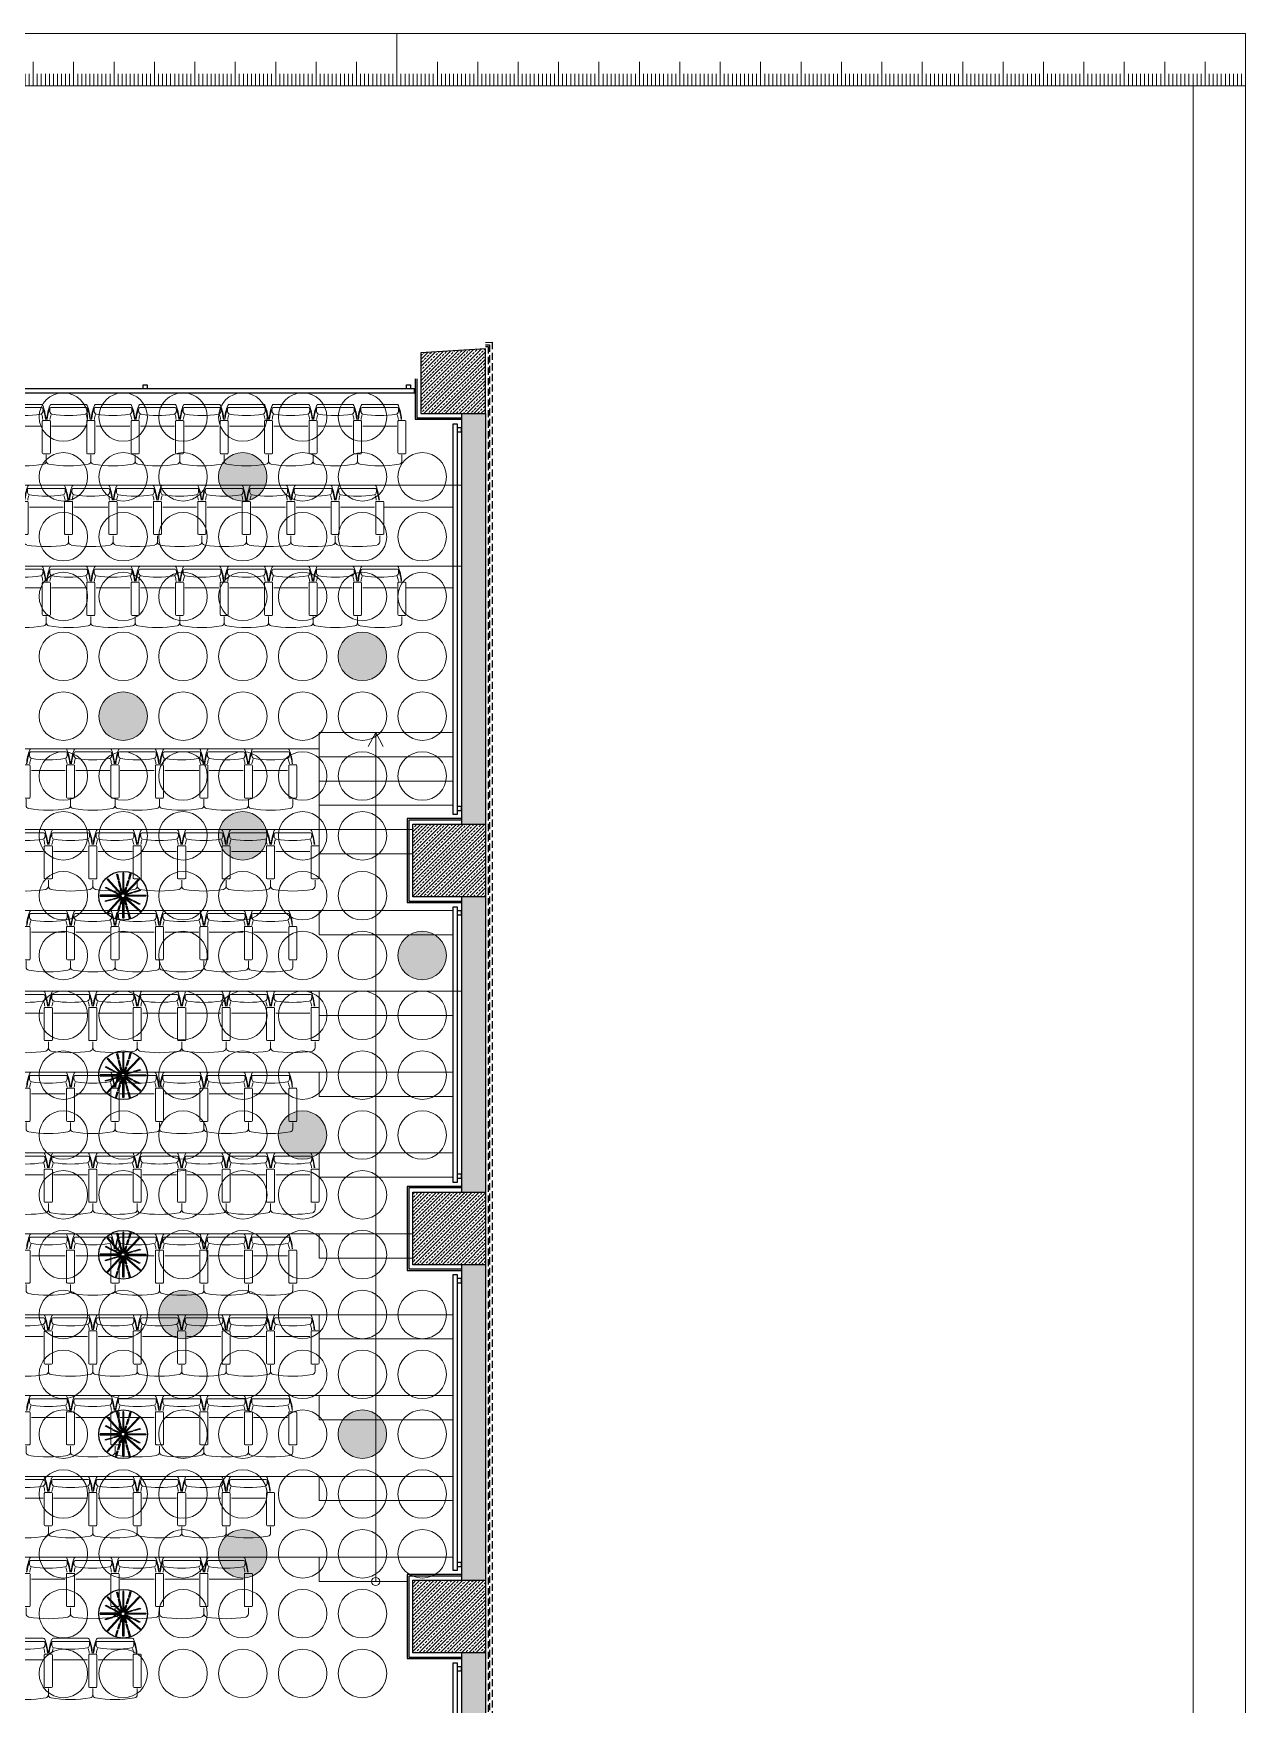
# Model space of a CAD drawing. Header units: millimetres. Extents: x 809 to 8159, y 33 to 4533.
# Drawn here: x 6659 to 8159, y 2466 to 4533 of the extents above; entities that cross this region are included whole.
import ezdxf

# ---------------------------------------------------------------- set-up
doc = ezdxf.new("R2010")
doc.units = ezdxf.units.MM
doc.linetypes.add('DASHED', pattern=[19.05, 12.7, -6.35])
doc.linetypes.add('HIDDEN', pattern=[0.375, 0.25, -0.125])
for name, color, linetype, lineweight in [('0-RefEdit0', 7, 'Continuous', 0), ('AHŞAP KONFERANS SALONU TAVAN', 6, 'Continuous', 0), ('AYDINLATMA', 61, 'Continuous', 0), ('B.A.TARAMA', 124, 'DASHED', 15), ('BETONARME', 3, 'Continuous', 25), ('DUVAR TARAMA', 9, 'Continuous', 9), ('MERDIVEN', 4, 'Continuous', 0), ('PAFTA', 3, 'Continuous', 0), ('pafta2cetvel', 1, 'Continuous', 0), ('TEFRİŞ', 130, 'Continuous', 0), ('TEZGAH', 7, 'Continuous', 0)]:
    doc.layers.add(name, color=color, linetype=linetype, lineweight=lineweight)
for name, color, linetype in [('03 MENFEZ', 3, 'Continuous'), ('AHŞAP DUVAR', 3, 'Continuous'), ('AHŞAP KUMAŞ SUNGER', 4, 'Continuous')]:
    doc.layers.add(name, color=color, linetype=linetype)
pattern_1 = [(45, (32415.317, -18322.9636), (-4.4194174, 4.4194174), []), (45, (32419.736, -18322.9636), (-4.4194174, 4.4194174), [3.125, -1.5625])]
pattern_2 = [(45, (32415.317, -23322.9636), (-4.4194174, 4.4194174), []), (45, (32419.736, -23322.9636), (-4.4194174, 4.4194174), [3.125, -1.5625])]

# ---------------------------------------------------------------- blocks, each defined once
blk = doc.blocks.new('rgerg')
at = {"layer": 'pafta2cetvel'}
for p, q in [((49679.3, 2572.6), (49679.3, 2507.6)), ((49684.3, 2572.6), (49684.3, 2557.6)), ((49689.3, 2572.6), (49689.3, 2557.6)), ((49694.3, 2572.6), (49694.3, 2557.6)), ((49699.3, 2572.6), (49699.3, 2557.6)), ((49704.3, 2572.6), (49704.3, 2557.6)), ((49709.3, 2572.6), (49709.3, 2557.6)), ((49714.3, 2572.6), (49714.3, 2557.6)), ((49719.3, 2572.6), (49719.3, 2557.6)), ((49724.3, 2572.6), (49724.3, 2557.6)), ((49729.3, 2572.6), (49729.3, 2542.6)), ((49734.3, 2572.6), (49734.3, 2557.6)), ((49739.3, 2572.6), (49739.3, 2557.6)), ((49744.3, 2572.6), (49744.3, 2557.6)), ((49749.3, 2572.6), (49749.3, 2557.6)), ((49754.3, 2572.6), (49754.3, 2557.6)), ((49759.3, 2572.6), (49759.3, 2557.6)), ((49764.3, 2572.6), (49764.3, 2557.6)), ((49769.3, 2572.6), (49769.3, 2557.6)), ((49774.3, 2572.6), (49774.3, 2557.6)), ((49779.3, 2572.6), (49779.3, 2542.6)), ((49784.3, 2572.6), (49784.3, 2557.6)), ((49789.3, 2572.6), (49789.3, 2557.6)), ((49794.3, 2572.6), (49794.3, 2557.6)), ((49799.3, 2572.6), (49799.3, 2557.6)), ((49804.3, 2572.6), (49804.3, 2557.6)), ((49809.3, 2572.6), (49809.3, 2557.6)), ((49814.3, 2572.6), (49814.3, 2557.6)), ((49819.3, 2572.6), (49819.3, 2557.6)), ((49824.3, 2572.6), (49824.3, 2557.6)), ((49829.3, 2572.6), (49829.3, 2542.6)), ((49834.3, 2572.6), (49834.3, 2557.6)), ((49839.3, 2572.6), (49839.3, 2557.6)), ((49844.3, 2572.6), (49844.3, 2557.6)), ((49849.3, 2572.6), (49849.3, 2557.6)), ((49854.3, 2572.6), (49854.3, 2557.6)), ((49859.3, 2572.6), (49859.3, 2557.6)), ((49864.3, 2572.6), (49864.3, 2557.6)), ((49869.3, 2572.6), (49869.3, 2557.6)), ((49874.3, 2572.6), (49874.3, 2557.6)), ((49879.3, 2572.6), (49879.3, 2542.6)), ((49884.3, 2572.6), (49884.3, 2557.6)), ((49889.3, 2572.6), (49889.3, 2557.6)), ((49894.3, 2572.6), (49894.3, 2557.6)), ((49899.3, 2572.6), (49899.3, 2557.6)), ((49904.3, 2572.6), (49904.3, 2557.6)), ((49909.3, 2572.6), (49909.3, 2557.6)), ((49914.3, 2572.6), (49914.3, 2557.6)), ((49919.3, 2572.6), (49919.3, 2557.6)), ((49924.3, 2572.6), (49924.3, 2557.6)), ((49929.3, 2572.6), (49929.3, 2542.6)), ((49934.3, 2572.6), (49934.3, 2557.6)), ((49939.3, 2572.6), (49939.3, 2557.6)), ((49944.3, 2572.6), (49944.3, 2557.6)), ((49949.3, 2572.6), (49949.3, 2557.6)), ((49954.3, 2572.6), (49954.3, 2557.6)), ((49959.3, 2572.6), (49959.3, 2557.6)), ((49964.3, 2572.6), (49964.3, 2557.6)), ((49969.3, 2572.6), (49969.3, 2557.6)), ((49974.3, 2572.6), (49974.3, 2557.6)), ((49979.3, 2572.6), (49979.3, 2542.6)), ((49984.3, 2572.6), (49984.3, 2557.6)), ((49989.3, 2572.6), (49989.3, 2557.6)), ((49994.3, 2572.6), (49994.3, 2557.6)), ((49999.3, 2572.6), (49999.3, 2557.6)), ((50004.3, 2572.6), (50004.3, 2557.6)), ((50009.3, 2572.6), (50009.3, 2557.6)), ((50014.3, 2572.6), (50014.3, 2557.6)), ((50019.3, 2572.6), (50019.3, 2557.6)), ((50024.3, 2572.6), (50024.3, 2557.6)), ((50029.3, 2572.6), (50029.3, 2542.6)), ((50034.3, 2572.6), (50034.3, 2557.6)), ((50039.3, 2572.6), (50039.3, 2557.6)), ((50044.3, 2572.6), (50044.3, 2557.6)), ((50049.3, 2572.6), (50049.3, 2557.6)), ((50054.3, 2572.6), (50054.3, 2557.6)), ((50059.3, 2572.6), (50059.3, 2557.6)), ((50064.3, 2572.6), (50064.3, 2557.6)), ((50069.3, 2572.6), (50069.3, 2557.6)), ((50074.3, 2572.6), (50074.3, 2557.6)), ((50079.3, 2572.6), (50079.3, 2542.6)), ((50084.3, 2572.6), (50084.3, 2557.6)), ((50089.3, 2572.6), (50089.3, 2557.6)), ((50094.3, 2572.6), (50094.3, 2557.6)), ((50099.3, 2572.6), (50099.3, 2557.6)), ((50104.3, 2572.6), (50104.3, 2557.6)), ((50109.3, 2572.6), (50109.3, 2557.6)), ((50114.3, 2572.6), (50114.3, 2557.6)), ((50119.3, 2572.6), (50119.3, 2557.6)), ((50124.3, 2572.6), (50124.3, 2557.6)), ((50129.3, 2572.6), (50129.3, 2542.6)), ((50134.3, 2572.6), (50134.3, 2557.6)), ((50139.3, 2572.6), (50139.3, 2557.6)), ((50144.3, 2572.6), (50144.3, 2557.6)), ((50149.3, 2572.6), (50149.3, 2557.6)), ((50154.3, 2572.6), (50154.3, 2557.6)), ((50159.3, 2572.6), (50159.3, 2557.6)), ((50164.3, 2572.6), (50164.3, 2557.6)), ((50169.3, 2572.6), (50169.3, 2557.6)), ((50174.3, 2572.6), (50174.3, 2557.6)), ((50179.3, 2572.6), (50179.3, 2542.6)), ((50184.3, 2572.6), (50184.3, 2557.6)), ((50189.3, 2572.6), (50189.3, 2557.6)), ((50194.3, 2572.6), (50194.3, 2557.6)), ((50199.3, 2572.6), (50199.3, 2557.6)), ((50204.3, 2572.6), (50204.3, 2557.6)), ((50209.3, 2572.6), (50209.3, 2557.6)), ((50214.3, 2572.6), (50214.3, 2557.6)), ((50219.3, 2572.6), (50219.3, 2557.6)), ((50224.3, 2572.6), (50224.3, 2557.6)), ((50229.3, 2572.6), (50229.3, 2542.6)), ((50234.3, 2572.6), (50234.3, 2557.6)), ((50239.3, 2572.6), (50239.3, 2557.6)), ((50244.3, 2572.6), (50244.3, 2557.6)), ((50249.3, 2572.6), (50249.3, 2557.6)), ((50254.3, 2572.6), (50254.3, 2557.6)), ((50259.3, 2572.6), (50259.3, 2557.6)), ((50264.3, 2572.6), (50264.3, 2557.6)), ((50269.3, 2572.6), (50269.3, 2557.6)), ((50274.3, 2572.6), (50274.3, 2557.6)), ((50279.3, 2572.6), (50279.3, 2542.6)), ((50284.3, 2572.6), (50284.3, 2557.6)), ((50289.3, 2572.6), (50289.3, 2557.6)), ((50294.3, 2572.6), (50294.3, 2557.6)), ((50299.3, 2572.6), (50299.3, 2557.6)), ((50304.3, 2572.6), (50304.3, 2557.6)), ((50309.3, 2572.6), (50309.3, 2557.6)), ((50314.3, 2572.6), (50314.3, 2557.6)), ((50319.3, 2572.6), (50319.3, 2557.6)), ((50324.3, 2572.6), (50324.3, 2557.6)), ((50329.3, 2572.6), (50329.3, 2542.6)), ((50334.3, 2572.6), (50334.3, 2557.6)), ((50339.3, 2572.6), (50339.3, 2557.6)), ((50344.3, 2572.6), (50344.3, 2557.6)), ((50349.3, 2572.6), (50349.3, 2557.6)), ((50354.3, 2572.6), (50354.3, 2557.6)), ((50359.3, 2572.6), (50359.3, 2557.6)), ((50364.3, 2572.6), (50364.3, 2557.6)), ((50369.3, 2572.6), (50369.3, 2557.6)), ((50374.3, 2572.6), (50374.3, 2557.6)), ((50379.3, 2572.6), (50379.3, 2542.6)), ((50384.3, 2572.6), (50384.3, 2557.6)), ((50389.3, 2572.6), (50389.3, 2557.6)), ((50394.3, 2572.6), (50394.3, 2557.6)), ((50399.3, 2572.6), (50399.3, 2557.6)), ((50404.3, 2572.6), (50404.3, 2557.6)), ((50409.3, 2572.6), (50409.3, 2557.6)), ((50414.3, 2572.6), (50414.3, 2557.6)), ((50419.3, 2572.6), (50419.3, 2557.6)), ((50424.3, 2572.6), (50424.3, 2557.6)), ((50429.3, 2572.6), (50429.3, 2542.6)), ((50434.3, 2572.6), (50434.3, 2557.6)), ((50439.3, 2572.6), (50439.3, 2557.6)), ((50444.3, 2572.6), (50444.3, 2557.6)), ((50449.3, 2572.6), (50449.3, 2557.6)), ((50454.3, 2572.6), (50454.3, 2557.6)), ((50459.3, 2572.6), (50459.3, 2557.6)), ((50464.3, 2572.6), (50464.3, 2557.6)), ((50469.3, 2572.6), (50469.3, 2557.6)), ((50474.3, 2572.6), (50474.3, 2557.6)), ((50479.3, 2572.6), (50479.3, 2542.6)), ((50484.3, 2572.6), (50484.3, 2557.6)), ((50489.3, 2572.6), (50489.3, 2557.6)), ((50494.3, 2572.6), (50494.3, 2557.6)), ((50499.3, 2572.6), (50499.3, 2557.6)), ((50504.3, 2572.6), (50504.3, 2557.6)), ((50509.3, 2572.6), (50509.3, 2557.6)), ((50514.3, 2572.6), (50514.3, 2557.6)), ((50519.3, 2572.6), (50519.3, 2557.6)), ((50524.3, 2572.6), (50524.3, 2557.6)), ((50529.3, 2572.6), (50529.3, 2542.6)), ((50534.3, 2572.6), (50534.3, 2557.6)), ((50539.3, 2572.6), (50539.3, 2557.6)), ((50544.3, 2572.6), (50544.3, 2557.6)), ((50549.3, 2572.6), (50549.3, 2557.6)), ((50554.3, 2572.6), (50554.3, 2557.6)), ((50559.3, 2572.6), (50559.3, 2557.6)), ((50564.3, 2572.6), (50564.3, 2557.6)), ((50569.3, 2572.6), (50569.3, 2557.6)), ((50574.3, 2572.6), (50574.3, 2557.6)), ((50579.3, 2572.6), (50579.3, 2542.6)), ((50584.3, 2572.6), (50584.3, 2557.6)), ((50589.3, 2572.6), (50589.3, 2557.6)), ((50594.3, 2572.6), (50594.3, 2557.6)), ((50599.3, 2572.6), (50599.3, 2557.6)), ((50604.3, 2572.6), (50604.3, 2557.6)), ((50609.3, 2572.6), (50609.3, 2557.6)), ((50614.3, 2572.6), (50614.3, 2557.6)), ((50619.3, 2572.6), (50619.3, 2557.6)), ((50624.3, 2572.6), (50624.3, 2557.6)), ((50629.3, 2572.6), (50629.3, 2542.6)), ((50634.3, 2572.6), (50634.3, 2557.6)), ((50639.3, 2572.6), (50639.3, 2557.6)), ((50644.3, 2572.6), (50644.3, 2557.6)), ((50649.3, 2572.6), (50649.3, 2557.6)), ((50654.3, 2572.6), (50654.3, 2557.6)), ((50659.3, 2572.6), (50659.3, 2557.6)), ((50664.3, 2572.6), (50664.3, 2557.6)), ((50669.3, 2572.6), (50669.3, 2557.6)), ((50674.3, 2572.6), (50674.3, 2557.6)), ((50679.3, 2572.6), (50679.3, 2542.6)), ((50679.3, 2572.6), (50729.3, 2572.6)), ((50679.3, 2572.6), (50679.3, 2557.6)), ((50684.3, 2572.6), (50684.3, 2557.6)), ((50689.3, 2572.6), (50689.3, 2557.6)), ((50694.3, 2572.6), (50694.3, 2557.6)), ((50699.3, 2572.6), (50699.3, 2557.6)), ((50704.3, 2572.6), (50704.3, 2557.6)), ((50709.3, 2572.6), (50709.3, 2557.6)), ((50714.3, 2572.6), (50714.3, 2557.6)), ((50719.3, 2572.6), (50719.3, 2557.6)), ((50724.3, 2572.6), (50724.3, 2557.6)), ((50729.3, 2572.6), (50729.3, 2507.6)), ((50729.3, 2572.6), (50729.3, 2557.6))]:
    blk.add_line(p, q, dxfattribs=at)
blk.add_lwpolyline([(49679.3, 2572.6), (50729.3, 2572.6)], dxfattribs=at)
blk = doc.blocks.new('koltuk')
at = {"layer": 'TEFRİŞ'}
for p, q in [((36201.163, -102073.682), (36201.163, -102073.762)), ((36201.173, -102073.672), (36201.563, -102073.672)), ((36201.573, -102073.682), (36201.573, -102073.762)), ((36201.588, -102073.722), (36201.663, -102073.722)), ((36200.963, -102074.208), (36200.963, -102073.785)), ((36201.003, -102074.216), (36201.003, -102073.777)), ((36201.173, -102073.772), (36201.563, -102073.772)), ((36201.233, -102074.207), (36201.233, -102073.787)), ((36201.163, -102074.312), (36201.163, -102074.232)), ((36201.173, -102074.222), (36201.563, -102074.222)), ((36201.173, -102074.322), (36201.563, -102074.322)), ((36201.573, -102074.312), (36201.573, -102074.232)), ((36201.588, -102074.272), (36201.663, -102074.272))]:
    blk.add_line(p, q, dxfattribs=at)
for centre, radius, start, end in [((36201.173, -102073.682), 0.01, 90, 180), ((36201.563, -102073.682), 0.01, 0, 90), ((36201.663, -102073.762), 0.04, 10.3932, 90), ((36200.983, -102073.785), 0.02, 111.5268, 180), ((36201.194, -102074.319), 0.594, 94.3989, 111.5268), ((36201.017, -102073.777), 0.014, 110.3402, 180), ((36201.211, -102074.299), 0.571, 96.304, 110.3402), ((36201.033, -102073.879), 0.116, 75.095, 97.2992), ((36201.058, -102073.792), 0.025, 0, 78.8074), ((36199.833, -102073.997), 1.267, 350.6992, 9.3008), ((36201.194, -102074.082), 0.32, 98.2094, 109.0644), ((36201.173, -102073.762), 0.01, 180, 270), ((36201.563, -102073.762), 0.01, 270, 0), ((36200.277, -102073.997), 1.446, 350.3541, 9.6459), ((36200.983, -102074.208), 0.02, 180, 248.4732), ((36201.194, -102073.675), 0.594, 248.4732, 265.6011), ((36201.017, -102074.216), 0.014, 180, 249.6598), ((36201.211, -102073.694), 0.571, 249.6598, 263.696), ((36201.033, -102074.114), 0.116, 262.7008, 284.905), ((36201.058, -102074.201), 0.025, 281.1926, 0), ((36201.194, -102073.911), 0.32, 250.9356, 261.7906), ((36201.173, -102074.232), 0.01, 90, 180), ((36201.173, -102074.312), 0.01, 180, 270), ((36201.563, -102074.232), 0.01, 0, 90), ((36201.563, -102074.312), 0.01, 270, 0), ((36201.663, -102074.232), 0.04, 270, 349.6068)]:
    blk.add_arc(centre, radius, start, end, dxfattribs=at)
blk = doc.blocks.new('rthrhrtrtrhrh')
at = {"layer": 'TEFRİŞ'}
for p in [(-18, 9.516), (-16, 9.516), (-17, 9.241), (-18, 8.966), (-16, 8.966), (-17, 8.691), (-12.741, 8.441), (-10.741, 8.441), (-8.741, 8.441), (-6.741, 8.441), (-18, 8.416), (-16, 8.416), (-17, 8.141), (-13.741, 8.166), (-11.741, 8.166), (-9.741, 8.166), (-7.741, 8.166), (-5.741, 8.166), (-18, 7.866), (-16, 7.866), (-12.741, 7.891), (-10.741, 7.891), (-8.741, 7.891), (-6.741, 7.891), (-4.741, 7.891), (-13.741, 7.616), (-11.741, 7.616), (-9.741, 7.616), (-7.741, 7.616), (-5.741, 7.616), (-3.741, 7.616), (-17, 7.591), (-18, 7.316), (-16, 7.316), (-12.741, 7.341), (-10.741, 7.341), (-8.741, 7.341), (-6.741, 7.341), (-4.741, 7.341), (-17, 7.041), (-13.741, 7.066), (-11.741, 7.066), (-9.741, 7.066), (-7.741, 7.066), (-5.741, 7.066), (-3.741, 7.066), (-12.741, 6.791), (-10.741, 6.791), (-8.741, 6.791), (-6.741, 6.791), (-4.741, 6.791), (-18, 6.766), (-16, 6.766), (-17, 6.491), (-13.741, 6.516), (-11.741, 6.516), (-9.741, 6.516), (-7.741, 6.516), (-5.741, 6.516), (-3.741, 6.516), (-18, 6.216), (-16, 6.216), (-12.741, 6.241), (-10.741, 6.241), (-8.741, 6.241), (-6.741, 6.241), (-4.741, 6.241), (-2.741, 6.241), (-13.741, 5.966), (-11.741, 5.966), (-9.741, 5.966), (-7.741, 5.966), (-5.741, 5.966), (-3.741, 5.966), (-17, 5.941), (-18, 5.666), (-16, 5.666), (-12.741, 5.691), (-10.741, 5.691), (-8.741, 5.691), (-6.741, 5.691), (-4.741, 5.691), (-2.741, 5.691), (-17, 5.391), (-13.741, 5.416), (-11.741, 5.416), (-9.741, 5.416), (-7.741, 5.416), (-5.741, 5.416), (-3.741, 5.416), (-12.741, 5.141), (-10.741, 5.141), (-8.741, 5.141), (-6.741, 5.141), (-4.741, 5.141), (-2.741, 5.141), (-18, 5.116), (-16, 5.116)]:
    blk.add_blockref('koltuk', p, dxfattribs=at)
blk = doc.blocks.new('rhtrtrthrthrth')
at = {"layer": 'B.A.TARAMA'}
h = blk.add_hatch(dxfattribs=at)
h.set_pattern_fill('ANSI33', color=256, scale=25, style=0, pattern_type=0)
h.set_pattern_definition(pattern_2)
h.paths.add_polyline_path([(39084.5, -20490.9), (39174.5, -20490.9), (39174.5, -20580.9), (39084.5, -20580.9)], flags=0)
h = blk.add_hatch(dxfattribs=at)
h.set_pattern_fill('ANSI33', color=256, scale=25, style=0, pattern_type=0)
h.set_pattern_definition(pattern_2)
h.paths.add_polyline_path([(39084.5, -20970.9), (39174.5, -20970.9), (39174.5, -21060.9), (39084.5, -21060.9)], flags=0)
at = {"layer": 'BETONARME', "elevation": 0}
for points in [[(39084.5, -20490.9), (39174.5, -20490.9), (39174.5, -20580.9), (39084.5, -20580.9)], [(39084.5, -20970.9), (39174.5, -20970.9), (39174.5, -21060.9), (39084.5, -21060.9)]]:
    blk.add_lwpolyline(points, close=True, dxfattribs=at)
blk = doc.blocks.new('trthrttrtrthrth')
at = {"layer": 'B.A.TARAMA'}
h = blk.add_hatch(dxfattribs=at)
h.set_pattern_fill('ANSI33', color=256, scale=25, style=0, pattern_type=0)
h.set_pattern_definition(pattern_1)
h.paths.add_polyline_path([(39094.5, -14452.8), (39094.5, -14528.2), (39174.5, -14528.2), (39174.5, -14448.2)], flags=0)
h = blk.add_hatch(dxfattribs=at)
h.set_pattern_fill('ANSI33', color=256, style=0)
h.set_pattern_definition([(45, (0, -5000), (-4.4901281, 4.4901281), []), (45, (4.49, -5000), (-4.4901281, 4.4901281), [3.175, -1.5875])])
h.paths.add_polyline_path([(39174.5, -16795.8), (39144.5, -16795.8), (39144.5, -17230.9), (39170.4, -17226.5), (39174.5, -17251.2)])
h.paths.add_polyline_path([(39115.3, -17261.1), (39111.2, -17236.4), (38910.5, -17269.9), (38914.6, -17294.5)])
h.paths.add_polyline_path([(38831.6, -17283), (38709.9, -17303.3), (38714, -17328), (38835.7, -17307.7)])
h.paths.add_polyline_path([(38630.9, -17316.5), (38313.5, -17369.4), (38317.6, -17394), (38635.1, -17341.1)])
h.paths.add_polyline_path([(38238.7, -17407.2), (38234.6, -17382.5), (37983.5, -17424.4), (37987.6, -17449)])
h.paths.add_polyline_path([(37578.2, -17517.3), (37574.1, -17492.6), (37223, -17551.1), (37227.1, -17575.8)])
h.paths.add_polyline_path([(37148.2, -17588.9), (37144.1, -17564.3), (37043.2, -17581.1), (37047.2, -17605.8)])
h.paths.add_polyline_path([(36964.3, -17594.2), (36743.1, -17631.1), (36747.2, -17655.8), (36968.3, -17618.9)])
h.paths.add_polyline_path([(35928.9, -17766.8), (35549.2, -17830.1), (35553.3, -17854.7), (35933, -17791.5)])
h.paths.add_polyline_path([(35474.4, -17867.9), (35470.3, -17843.2), (34892, -17939.6), (34896.1, -17964.3)])
h.paths.add_polyline_path([(34614.4, -17555.8), (34584.8, -17560.8), (34645.5, -17924.9), (34675.1, -17920)])
h.paths.add_polyline_path([(33725.2, -15836.3), (33700.5, -15840.4), (33724.1, -15982), (33748.8, -15977.9)])
h.paths.add_polyline_path([(33621.3, -15213.2), (33596.7, -15217.3), (33639.8, -15476.1), (33664.5, -15472)])
h.paths.add_polyline_path([(34607.6, -15003), (34607.6, -14977.7), (33608.2, -15134.5), (33612.3, -15159.2)])
h.paths.add_polyline_path([(35882.6, -14802.9), (35882.6, -14777.6), (34667.6, -14968.3), (34667.6, -14993.6)])
h.paths.add_polyline_path([(39174.5, -16060.9), (39144.5, -16060.9), (39144.5, -16285.8), (39174.5, -16285.8)])
h.paths.add_polyline_path([(39174.5, -15580.9), (39144.5, -15580.9), (39144.5, -15970.9), (39174.5, -15970.9)])
h.paths.add_polyline_path([(39174.5, -15125.9), (39144.5, -15125.9), (39144.5, -15490.9), (39174.5, -15490.9)])
h.paths.add_polyline_path([(39174.5, -14528.2), (39144.5, -14528.2), (39144.5, -15035.9), (39174.5, -15035.9)])
h.paths.add_polyline_path([(34313.6, -16030.9), (34313.6, -16060.9), (34276.6, -16060.9), (34276.6, -16060.9), (34380.2, -16061), (34542.7, -17036), (34567.3, -17031.9), (34405.5, -16061), (34427.6, -16060.9), (34427.6, -16030.9)])
h.paths.add_polyline_path([(34137.6, -16060.9), (34137.6, -16030.9), (33757.6, -16030.9), (33748.8, -15977.9), (33724.1, -15982), (33737.3, -16060.9)])
h = blk.add_hatch(dxfattribs=at)
h.set_pattern_fill('ANSI33', color=256, scale=25, style=0, pattern_type=0)
h.set_pattern_definition(pattern_1)
h.paths.add_polyline_path([(39084.5, -15035.9), (39174.5, -15035.9), (39174.5, -15125.9), (39084.5, -15125.9)], flags=0)
at = {"layer": 'BETONARME'}
for p, q in [((39144.5, -14528.2), (39144.5, -15035.8)), ((39174.5, -14528.2), (39174.5, -15035.8)), ((39144.5, -15125.8), (39144.5, -15490.8)), ((39174.5, -15125.8), (39174.5, -15490.8)), ((39144.5, -15580.8), (39144.5, -15971)), ((39174.5, -15580.8), (39174.5, -15971)), ((39144.5, -16061), (39144.5, -16285.9)), ((39174.5, -16061), (39174.5, -16285.9))]:
    blk.add_line(p, q, dxfattribs=at)
at = {"layer": 'BETONARME', "elevation": 0}
for points in [[(39094.5, -14452.8), (39094.5, -14528.2), (39174.5, -14528.2), (39174.5, -14448.2)], [(39084.5, -15035.9), (39174.5, -15035.9), (39174.5, -15125.9), (39084.5, -15125.9)]]:
    blk.add_lwpolyline(points, close=True, dxfattribs=at)
at = {"layer": 'B.A.TARAMA'}
blk.add_blockref('rhtrtrthrthrth', (0, 5000), dxfattribs=at)
blk = doc.blocks.new('RTHRTHRTRTHRHRTH')
at = {"layer": 'AHŞAP KONFERANS SALONU TAVAN'}
for centre in [(41103.3, -4548.7), (41177.3, -4548.7), (41251.3, -4548.7), (41325.3, -4548.7), (41399.3, -4548.7), (41473.3, -4548.7), (41103.3, -4622.7), (41177.3, -4622.7), (41251.3, -4622.7), (41399.3, -4622.7), (41473.3, -4622.7), (41547.3, -4622.7), (41103.3, -4696.7), (41177.3, -4696.7), (41251.3, -4696.7), (41325.3, -4696.7), (41399.3, -4696.7), (41473.3, -4696.7), (41547.3, -4696.7), (41103.3, -4770.7), (41177.3, -4770.7), (41251.3, -4770.7), (41325.3, -4770.7), (41399.3, -4770.7), (41473.3, -4770.7), (41547.3, -4770.7), (41103.3, -4844.7), (41177.3, -4844.7), (41251.3, -4844.7), (41325.3, -4844.7), (41399.3, -4844.7), (41547.3, -4844.7), (41103.3, -4918.7), (41251.3, -4918.7), (41325.3, -4918.7), (41399.3, -4918.7), (41473.3, -4918.7), (41547.3, -4918.7), (41103.3, -4992.7), (41177.3, -4992.7), (41251.3, -4992.7), (41325.3, -4992.7), (41399.3, -4992.7), (41473.3, -4992.7), (41547.3, -4992.7), (41103.3, -5066.7), (41177.3, -5066.7), (41251.3, -5066.7), (41399.3, -5066.7), (41473.3, -5066.7), (41103.3, -5140.7), (41251.3, -5140.7), (41325.3, -5140.7), (41399.3, -5140.7), (41473.3, -5140.7), (41103.3, -5214.7), (41177.3, -5214.7), (41251.3, -5214.7), (41325.3, -5214.7), (41399.3, -5214.7), (41473.3, -5214.7), (41103.3, -5288.7), (41177.3, -5288.7), (41251.3, -5288.7), (41325.3, -5288.7), (41399.3, -5288.7), (41473.3, -5288.7), (41547.3, -5288.7), (41103.3, -5362.7), (41251.3, -5362.7), (41325.3, -5362.7), (41399.3, -5362.7), (41473.3, -5362.7), (41547.3, -5362.7), (41103.3, -5436.7), (41177.3, -5436.7), (41251.3, -5436.7), (41325.3, -5436.7), (41473.3, -5436.7), (41547.3, -5436.7), (41103.3, -5510.7), (41177.3, -5510.7), (41251.3, -5510.7), (41325.3, -5510.7), (41399.3, -5510.7), (41473.3, -5510.7), (41103.3, -5584.7), (41251.3, -5584.7), (41325.3, -5584.7), (41399.3, -5584.7), (41473.3, -5584.7), (41103.3, -5658.7), (41177.3, -5658.7), (41251.3, -5658.7), (41325.3, -5658.7), (41399.3, -5658.7), (41473.3, -5658.7), (41547.3, -5658.7), (41103.3, -5732.7), (41177.3, -5732.7), (41251.3, -5732.7), (41325.3, -5732.7), (41399.3, -5732.7), (41473.3, -5732.7), (41547.3, -5732.7), (41103.3, -5806.7), (41251.3, -5806.7), (41325.3, -5806.7), (41399.3, -5806.7), (41547.3, -5806.7), (41103.3, -5880.7), (41177.3, -5880.7), (41251.3, -5880.7), (41325.3, -5880.7), (41399.3, -5880.7), (41473.3, -5880.7), (41547.3, -5880.7), (41103.3, -5954.7), (41177.3, -5954.7), (41251.3, -5954.7), (41399.3, -5954.7), (41473.3, -5954.7), (41547.3, -5954.7), (41103.3, -6028.7), (41251.3, -6028.7), (41325.3, -6028.7), (41399.3, -6028.7), (41473.3, -6028.7), (41103.3, -6102.7), (41177.3, -6102.7), (41251.3, -6102.7), (41325.3, -6102.7), (41399.3, -6102.7), (41473.3, -6102.7)]:
    blk.add_circle(centre, 30, dxfattribs=at)
blk = doc.blocks.new('errrgregyttyjtj')
at = {"layer": '03 MENFEZ', "elevation": 0}
for points in [[(39883.3, -1596.3), (39875.5, -1592.3), (39875.9, -1591.5), (39883.7, -1595.5)], [(39895.7, -1600.1), (39878.3, -1581.1), (39877.4, -1581.9), (39894.8, -1600.9)], [(39889.4, -1575.5), (39890.2, -1575.3), (39891.9, -1582.4), (39891.2, -1582.6)], [(39891.6, -1583.9), (39892.3, -1583.8), (39894.1, -1590.8), (39893.3, -1591)], [(39896.9, -1599.6), (39898.3, -1599.6), (39898.3, -1574.4), (39896.9, -1574.4)], [(39898.9, -1599.7), (39916.8, -1581.2), (39917.6, -1582), (39899.7, -1600.6)], [(39903.5, -1583.1), (39904.2, -1583.3), (39902.2, -1590.3), (39901.5, -1590.1)], [(39906.2, -1574.8), (39906.9, -1575), (39905, -1582), (39904.2, -1581.8)], [(39894.9, -1601.5), (39869.1, -1601.5), (39869.1, -1602.7), (39894.9, -1602.7)], [(39875.5, -1608.6), (39883.4, -1606.5), (39883.6, -1607.3), (39875.7, -1609.4)], [(39895, -1603.8), (39877.7, -1622.9), (39878.6, -1623.7), (39895.9, -1604.6)], [(39892.5, -1601), (39884.7, -1596.9), (39885.1, -1596.1), (39892.9, -1600.2)], [(39885.1, -1605.8), (39893, -1603.6), (39893.3, -1604.4), (39885.4, -1606.6)], [(39895.6, -1605.8), (39896.4, -1606.1), (39894.4, -1613.1), (39893.7, -1612.9)], [(39893.8, -1592.1), (39894.6, -1591.9), (39896.3, -1598.9), (39895.6, -1599.1)], [(39896.9, -1604.6), (39898.3, -1604.6), (39898.3, -1629.8), (39896.9, -1629.8)], [(39899.4, -1603.7), (39918.7, -1620.8), (39917.9, -1621.7), (39898.6, -1604.6)], [(39900.6, -1591.6), (39901.4, -1591.8), (39899.4, -1598.8), (39898.7, -1598.6)], [(39899.1, -1606.6), (39899.8, -1606.4), (39901.6, -1613.4), (39900.8, -1613.6)], [(39899.7, -1601.5), (39925.5, -1601.5), (39925.5, -1602.7), (39899.7, -1602.7)], [(39908.5, -1608.3), (39900.6, -1604.2), (39901, -1603.4), (39908.9, -1607.5)], [(39900.9, -1600.1), (39908.8, -1597.9), (39909, -1598.7), (39901.2, -1600.9)], [(39917.7, -1612.9), (39909.8, -1608.9), (39910.2, -1608.1), (39918.1, -1612.1)], [(39910.5, -1597.2), (39918.4, -1595), (39918.7, -1595.8), (39910.8, -1598)], [(39890, -1622.7), (39890.8, -1622.9), (39888.8, -1629.9), (39888.1, -1629.7)], [(39892.9, -1614.2), (39893.6, -1614.4), (39891.7, -1621.4), (39890.9, -1621.2)], [(39901.2, -1615), (39901.9, -1614.8), (39903.7, -1621.9), (39903, -1622.1)], [(39903.5, -1623.1), (39904.2, -1622.9), (39906, -1630), (39905.2, -1630.2)], [(39889.4, -1797.5), (39890.2, -1797.3), (39891.9, -1804.4), (39891.2, -1804.6)], [(39896.9, -1821.6), (39898.3, -1821.6), (39898.3, -1796.4), (39896.9, -1796.4)], [(39906.2, -1796.8), (39906.9, -1797), (39905, -1804), (39904.2, -1803.8)], [(39883.3, -1818.3), (39875.5, -1814.3), (39875.9, -1813.5), (39883.7, -1817.5)], [(39895.7, -1822.1), (39878.3, -1803.1), (39877.4, -1803.9), (39894.8, -1822.9)], [(39892.5, -1823), (39884.7, -1818.9), (39885.1, -1818.1), (39892.9, -1822.2)], [(39891.6, -1805.9), (39892.3, -1805.8), (39894.1, -1812.8), (39893.3, -1813)], [(39893.8, -1814.1), (39894.6, -1813.9), (39896.3, -1820.9), (39895.6, -1821.1)], [(39900.6, -1813.6), (39901.4, -1813.8), (39899.4, -1820.8), (39898.7, -1820.6)], [(39898.9, -1821.7), (39916.8, -1803.2), (39917.6, -1804), (39899.7, -1822.6)], [(39903.5, -1805.1), (39904.2, -1805.3), (39902.2, -1812.3), (39901.5, -1812.1)], [(39910.5, -1819.2), (39918.4, -1817), (39918.7, -1817.8), (39910.8, -1820)], [(39894.9, -1823.5), (39869.1, -1823.5), (39869.1, -1824.7), (39894.9, -1824.7)], [(39875.5, -1830.6), (39883.4, -1828.5), (39883.6, -1829.3), (39875.7, -1831.4)], [(39895, -1825.8), (39877.7, -1844.9), (39878.6, -1845.7), (39895.9, -1826.6)], [(39885.1, -1827.8), (39893, -1825.6), (39893.3, -1826.4), (39885.4, -1828.6)], [(39892.9, -1836.2), (39893.6, -1836.4), (39891.7, -1843.4), (39890.9, -1843.2)], [(39895.6, -1827.8), (39896.4, -1828.1), (39894.4, -1835.1), (39893.7, -1834.9)], [(39896.9, -1826.6), (39898.3, -1826.6), (39898.3, -1851.8), (39896.9, -1851.8)], [(39899.4, -1825.7), (39918.7, -1842.8), (39917.9, -1843.7), (39898.6, -1826.6)], [(39899.1, -1828.6), (39899.8, -1828.4), (39901.6, -1835.4), (39900.8, -1835.6)], [(39899.7, -1823.5), (39925.5, -1823.5), (39925.5, -1824.7), (39899.7, -1824.7)], [(39908.5, -1830.3), (39900.6, -1826.2), (39901, -1825.4), (39908.9, -1829.5)], [(39900.9, -1822.1), (39908.8, -1819.9), (39909, -1820.7), (39901.2, -1822.9)], [(39901.2, -1837), (39901.9, -1836.8), (39903.7, -1843.9), (39903, -1844.1)], [(39917.7, -1834.9), (39909.8, -1830.9), (39910.2, -1830.1), (39918.1, -1834.1)], [(39890, -1844.7), (39890.8, -1844.9), (39888.8, -1851.9), (39888.1, -1851.7)], [(39903.5, -1845.1), (39904.2, -1844.9), (39906, -1852), (39905.2, -1852.2)]]:
    blk.add_lwpolyline(points, close=True, dxfattribs=at)
at = {"layer": '03 MENFEZ'}
for points in [[(39895.7, -2044.1), (39878.3, -2025.1), (39877.4, -2025.9), (39894.8, -2045)], [(39889.4, -2019.5), (39890.2, -2019.3), (39891.9, -2026.4), (39891.2, -2026.6)], [(39896.9, -2043.7), (39898.3, -2043.7), (39898.3, -2018.5), (39896.9, -2018.5)], [(39898.9, -2043.8), (39916.8, -2025.2), (39917.6, -2026), (39899.7, -2044.6)], [(39906.2, -2018.8), (39906.9, -2019), (39905, -2026), (39904.2, -2025.8)], [(39894.9, -2045.6), (39869.1, -2045.6), (39869.1, -2046.8), (39894.9, -2046.8)], [(39883.3, -2040.4), (39875.5, -2036.3), (39875.9, -2035.5), (39883.7, -2039.6)], [(39892.5, -2045), (39884.7, -2041), (39885.1, -2040.2), (39892.9, -2044.2)], [(39891.6, -2028), (39892.3, -2027.8), (39894.1, -2034.9), (39893.3, -2035)], [(39893.8, -2036.1), (39894.6, -2035.9), (39896.3, -2043), (39895.6, -2043.2)], [(39900.6, -2035.7), (39901.4, -2035.9), (39899.4, -2042.9), (39898.7, -2042.7)], [(39899.7, -2045.6), (39925.5, -2045.6), (39925.5, -2046.8), (39899.7, -2046.8)], [(39900.9, -2044.1), (39908.8, -2041.9), (39909, -2042.7), (39901.2, -2044.9)], [(39903.5, -2027.1), (39904.2, -2027.3), (39902.2, -2034.3), (39901.5, -2034.1)], [(39910.5, -2041.2), (39918.4, -2039.1), (39918.7, -2039.9), (39910.8, -2042.1)], [(39875.5, -2052.7), (39883.4, -2050.5), (39883.6, -2051.3), (39875.7, -2053.5)], [(39895, -2047.9), (39877.7, -2066.9), (39878.6, -2067.7), (39895.9, -2048.7)], [(39885.1, -2049.8), (39893, -2047.6), (39893.3, -2048.4), (39885.4, -2050.6)], [(39890, -2066.7), (39890.8, -2066.9), (39888.8, -2074), (39888.1, -2073.7)], [(39892.9, -2058.2), (39893.6, -2058.4), (39891.7, -2065.4), (39890.9, -2065.2)], [(39895.6, -2049.9), (39896.4, -2050.1), (39894.4, -2057.1), (39893.7, -2056.9)], [(39896.9, -2048.6), (39898.3, -2048.6), (39898.3, -2073.8), (39896.9, -2073.8)], [(39899.4, -2047.8), (39918.7, -2064.8), (39917.9, -2065.7), (39898.6, -2048.7)], [(39899.1, -2050.6), (39899.8, -2050.4), (39901.6, -2057.5), (39900.8, -2057.7)], [(39908.5, -2052.3), (39900.6, -2048.3), (39901, -2047.5), (39908.9, -2051.5)], [(39901.2, -2059.1), (39901.9, -2058.9), (39903.7, -2065.9), (39903, -2066.1)], [(39917.7, -2057), (39909.8, -2052.9), (39910.2, -2052.1), (39918.1, -2056.2)], [(39903.5, -2067.2), (39904.2, -2067), (39906, -2074), (39905.2, -2074.2)], [(39895.7, -2266.1), (39878.3, -2247.1), (39877.4, -2247.9), (39894.8, -2267)], [(39889.4, -2241.5), (39890.2, -2241.3), (39891.9, -2248.4), (39891.2, -2248.6)], [(39891.6, -2250), (39892.3, -2249.8), (39894.1, -2256.9), (39893.3, -2257)], [(39896.9, -2265.7), (39898.3, -2265.7), (39898.3, -2240.5), (39896.9, -2240.5)], [(39898.9, -2265.8), (39916.8, -2247.2), (39917.6, -2248), (39899.7, -2266.6)], [(39903.5, -2249.1), (39904.2, -2249.3), (39902.2, -2256.3), (39901.5, -2256.1)], [(39906.2, -2240.8), (39906.9, -2241), (39905, -2248), (39904.2, -2247.8)], [(39894.9, -2267.6), (39869.1, -2267.6), (39869.1, -2268.8), (39894.9, -2268.8)], [(39883.3, -2262.4), (39875.5, -2258.3), (39875.9, -2257.5), (39883.7, -2261.6)], [(39875.5, -2274.7), (39883.4, -2272.5), (39883.6, -2273.3), (39875.7, -2275.5)], [(39895, -2269.9), (39877.7, -2288.9), (39878.6, -2289.7), (39895.9, -2270.7)], [(39892.5, -2267), (39884.7, -2263), (39885.1, -2262.2), (39892.9, -2266.2)], [(39885.1, -2271.8), (39893, -2269.6), (39893.3, -2270.4), (39885.4, -2272.6)], [(39895.6, -2271.9), (39896.4, -2272.1), (39894.4, -2279.1), (39893.7, -2278.9)], [(39893.8, -2258.1), (39894.6, -2257.9), (39896.3, -2265), (39895.6, -2265.2)], [(39896.9, -2270.6), (39898.3, -2270.6), (39898.3, -2295.8), (39896.9, -2295.8)], [(39899.4, -2269.8), (39918.7, -2286.8), (39917.9, -2287.7), (39898.6, -2270.7)], [(39900.6, -2257.7), (39901.4, -2257.9), (39899.4, -2264.9), (39898.7, -2264.7)], [(39899.1, -2272.6), (39899.8, -2272.4), (39901.6, -2279.5), (39900.8, -2279.7)], [(39899.7, -2267.6), (39925.5, -2267.6), (39925.5, -2268.8), (39899.7, -2268.8)], [(39908.5, -2274.3), (39900.6, -2270.3), (39901, -2269.5), (39908.9, -2273.5)], [(39900.9, -2266.1), (39908.8, -2263.9), (39909, -2264.7), (39901.2, -2266.9)], [(39910.5, -2263.2), (39918.4, -2261.1), (39918.7, -2261.9), (39910.8, -2264.1)], [(39890, -2288.7), (39890.8, -2288.9), (39888.8, -2296), (39888.1, -2295.7)], [(39892.9, -2280.2), (39893.6, -2280.4), (39891.7, -2287.4), (39890.9, -2287.2)], [(39901.2, -2281.1), (39901.9, -2280.9), (39903.7, -2287.9), (39903, -2288.1)], [(39903.5, -2289.2), (39904.2, -2289), (39906, -2296), (39905.2, -2296.2)], [(39917.7, -2279), (39909.8, -2274.9), (39910.2, -2274.1), (39918.1, -2278.2)], [(39883.3, -2484.4), (39875.5, -2480.3), (39875.9, -2479.5), (39883.7, -2483.6)], [(39895.7, -2488.1), (39878.3, -2469.1), (39877.4, -2469.9), (39894.8, -2489)], [(39889.4, -2463.5), (39890.2, -2463.3), (39891.9, -2470.4), (39891.2, -2470.6)], [(39891.6, -2472), (39892.3, -2471.8), (39894.1, -2478.9), (39893.3, -2479)], [(39893.8, -2480.1), (39894.6, -2479.9), (39896.3, -2487), (39895.6, -2487.2)], [(39896.9, -2487.7), (39898.3, -2487.7), (39898.3, -2462.5), (39896.9, -2462.5)], [(39900.6, -2479.7), (39901.4, -2479.9), (39899.4, -2486.9), (39898.7, -2486.7)], [(39898.9, -2487.8), (39916.8, -2469.2), (39917.6, -2470), (39899.7, -2488.6)], [(39903.5, -2471.1), (39904.2, -2471.3), (39902.2, -2478.3), (39901.5, -2478.1)], [(39906.2, -2462.8), (39906.9, -2463), (39905, -2470), (39904.2, -2469.8)], [(39894.9, -2489.6), (39869.1, -2489.6), (39869.1, -2490.8), (39894.9, -2490.8)], [(39875.5, -2496.7), (39883.4, -2494.5), (39883.6, -2495.3), (39875.7, -2497.5)], [(39895, -2491.9), (39877.7, -2510.9), (39878.6, -2511.7), (39895.9, -2492.7)], [(39892.5, -2489), (39884.7, -2485), (39885.1, -2484.2), (39892.9, -2488.2)], [(39885.1, -2493.8), (39893, -2491.6), (39893.3, -2492.4), (39885.4, -2494.6)], [(39895.6, -2493.9), (39896.4, -2494.1), (39894.4, -2501.1), (39893.7, -2500.9)], [(39896.9, -2492.6), (39898.3, -2492.6), (39898.3, -2517.8), (39896.9, -2517.8)], [(39899.4, -2491.8), (39918.7, -2508.8), (39917.9, -2509.7), (39898.6, -2492.7)], [(39899.1, -2494.6), (39899.8, -2494.4), (39901.6, -2501.5), (39900.8, -2501.7)], [(39899.7, -2489.6), (39925.5, -2489.6), (39925.5, -2490.8), (39899.7, -2490.8)], [(39908.5, -2496.3), (39900.6, -2492.3), (39901, -2491.5), (39908.9, -2495.5)], [(39900.9, -2488.1), (39908.8, -2485.9), (39909, -2486.7), (39901.2, -2488.9)], [(39917.7, -2501), (39909.8, -2496.9), (39910.2, -2496.1), (39918.1, -2500.2)], [(39910.5, -2485.2), (39918.4, -2483.1), (39918.7, -2483.9), (39910.8, -2486.1)], [(39890, -2510.7), (39890.8, -2510.9), (39888.8, -2518), (39888.1, -2517.7)], [(39892.9, -2502.2), (39893.6, -2502.4), (39891.7, -2509.4), (39890.9, -2509.2)], [(39901.2, -2503.1), (39901.9, -2502.9), (39903.7, -2509.9), (39903, -2510.1)], [(39903.5, -2511.2), (39904.2, -2511), (39906, -2518), (39905.2, -2518.2)]]:
    blk.add_lwpolyline(points, close=True, dxfattribs=at)
for centre, radius in [((39897.3, -1602.1), 30.1), ((39897.3, -1602.1), 2.5), ((39897.3, -1824.1), 30.1), ((39897.3, -1824.1), 2.5), ((39897.3, -2046.1), 30.1), ((39897.3, -2046.1), 2.5), ((39897.3, -2268.1), 30.1), ((39897.3, -2268.1), 2.5), ((39897.3, -2490.1), 30.1), ((39897.3, -2490.1), 2.5)]:
    blk.add_circle(centre, radius, dxfattribs=at)
blk = doc.blocks.new('AYDINLATMA ARMATÜR')
at = {"layer": 'AYDINLATMA'}
h = blk.add_hatch(color=256, dxfattribs=at)
h.dxf.hatch_style = 1
edge = h.paths.add_edge_path()
edge.add_arc((37838.3, -6234.4), 30, 0, 360)
blk.add_circle((37838.3, -6234.4), 30, dxfattribs=at)
blk = doc.blocks.new('ERGYTHTYJTTTYJTYJ')
at = {"layer": 'AYDINLATMA'}
for p in [(1036, 1628), (1184, 1406), (888, 1332), (1036, 1184), (1258, 1036), (1110, 814), (962, 592), (1184, 444), (1036, 296)]:
    blk.add_blockref('AYDINLATMA ARMATÜR', p, dxfattribs=at)

msp = doc.modelspace()

# ---------------------------------------------------------------- hatches: boundary and pattern name
at = {"layer": 'DUVAR TARAMA'}
h = msp.add_hatch(dxfattribs=at)
h.set_pattern_fill('ANSI31', color=256)
h.set_pattern_definition([(45, (18702.033, -431.9434), (-2.245064, 2.245064), [])])
h.paths.add_polyline_path([(5226.8, 3955.3), (5211.8, 3955.3), (5211.8, 3858.6), (5226.8, 3858.6)])
h.paths.add_polyline_path([(7138.8, 4138.5), (7138.8, 4138.5), (7193.8, 4141.6), (7193.8, 4141.7)])
h.paths.add_polyline_path([(4331.6, 3862.1), (4331.6, 3877.2), (4006.8, 3826.3), (4006.8, 3811.1)])

# ---------------------------------------------------------------- linework, layer by layer
at = {"layer": '0-RefEdit0'}
for p, q in [((7178.8, 3947.6), (7092.8, 3947.6)), ((7178.8, 3847.6), (7120.3, 3847.6))]:
    msp.add_line(p, q, dxfattribs=at)
at = {"layer": 'AHŞAP DUVAR', "elevation": 0}
for points in [[(7131.8, 4106.1), (7131.8, 4056.1), (7188.8, 4056.1)], [(7133.8, 4106.1), (7133.8, 4058.1), (7188.8, 4058.1)], [(7188.8, 3562.4), (7121.8, 3562.4), (7121.8, 3458.3), (7188.8, 3458.3)], [(7188.8, 3560.4), (7123.8, 3560.4), (7123.8, 3460.3), (7188.8, 3460.3)], [(7188.8, 3107.4), (7121.8, 3107.4), (7121.8, 3003.3), (7188.8, 3003.3)], [(7188.8, 3105.4), (7123.8, 3105.4), (7123.8, 3005.3), (7188.8, 3005.3)], [(7188.8, 2627.2), (7121.8, 2627.4), (7121.8, 2523.3), (7188.8, 2523.3)], [(7188.8, 2625.2), (7123.8, 2625.4), (7123.8, 2525.3), (7188.8, 2525.3)]]:
    msp.add_lwpolyline(points, dxfattribs=at)
at = {"layer": 'AHŞAP KUMAŞ SUNGER', "elevation": 0}
for points in [[(7130.9, 4093.9), (5344, 4093.9), (5344, 4088.9), (7130.9, 4088.9)], [(6795.2, 4093.9), (6795.2, 4098.9), (6800.2, 4098.9), (6800.2, 4093.9)], [(7120.9, 4093.9), (7120.9, 4098.9), (7125.9, 4098.9), (7125.9, 4093.9)], [(7183.8, 3453.3), (7183.8, 3112.4), (7178.8, 3112.4), (7178.8, 3453.3)], [(7183.8, 3443.3), (7188.8, 3443.3), (7188.8, 3448.3), (7183.8, 3448.3)], [(7183.8, 3117.4), (7188.8, 3117.4), (7188.8, 3122.4), (7183.8, 3122.4)], [(7183.8, 2998.3), (7183.8, 2632.3), (7178.8, 2632.3), (7178.8, 2998.3)], [(7183.8, 2988.3), (7188.8, 2988.3), (7188.8, 2993.3), (7183.8, 2993.3)], [(7183.8, 2637.3), (7188.8, 2637.3), (7188.8, 2642.3), (7183.8, 2642.3)], [(7183.8, 2518.3), (7183.8, 2407.4), (7178.8, 2407.4), (7178.8, 2518.3)], [(7183.8, 2508.3), (7188.8, 2508.3), (7188.8, 2513.3), (7183.8, 2513.3)]]:
    msp.add_lwpolyline(points, close=True, dxfattribs=at)
at = {"layer": 'AHŞAP KUMAŞ SUNGER'}
for points in [[(7183.8, 4050.6), (7183.8, 3567.4), (7178.8, 3567.4), (7178.8, 4050.6)], [(7183.8, 4040.6), (7188.8, 4040.6), (7188.8, 4045.6), (7183.8, 4045.6)], [(7183.8, 3572.4), (7188.8, 3572.4), (7188.8, 3577.4), (7183.8, 3577.4)]]:
    msp.add_lwpolyline(points, close=True, dxfattribs=at)
at = {"layer": 'MERDIVEN'}
for p, q in [((6379.8, 3974.6), (7188.8, 3974.6)), ((5401.8, 3874.6), (7188.8, 3874.6)), ((7082.8, 3668.7), (7073.3, 3651.6)), ((7082.8, 2618.7), (7082.8, 3668.7)), ((7082.8, 3668.7), (7092.2, 3651.6)), ((5435.3, 3648.7), (7012.8, 3648.7)), ((5301.8, 3548.7), (7128.8, 3548.7)), ((5251.8, 3448.7), (7178.8, 3448.7)), ((5251.8, 3348.7), (7188.8, 3348.7)), ((5251.8, 3248.7), (7178.8, 3248.7)), ((5251.8, 3148.7), (7178.8, 3148.7)), ((5308.8, 3048.7), (7128.8, 3048.7)), ((5251.8, 2948.7), (7178.8, 2948.7)), ((5251.8, 2848.7), (7178.8, 2848.7)), ((5251.8, 2748.7), (7178.8, 2748.7)), ((5251.8, 2648.7), (7178.8, 2648.7))]:
    msp.add_line(p, q, dxfattribs=at)
at = {"layer": 'MERDIVEN', "elevation": 0}
for points in [[(7012.8, 3668.7), (7012.8, 3638.7), (7178.8, 3638.7), (7178.8, 3668.7)], [(7012.8, 3638.7), (7012.8, 3608.7), (7178.8, 3608.7), (7178.8, 3638.7)], [(7012.8, 3608.7), (7012.8, 3578.7), (7178.8, 3578.7), (7178.8, 3608.7)], [(7012.8, 3548.7), (7012.8, 3518.7), (7128.8, 3518.7), (7128.8, 3548.7)], [(7012.8, 3448.7), (7012.8, 3418.7), (7178.8, 3418.7), (7178.8, 3448.7)], [(7012.8, 3348.7), (7012.8, 3318.7), (7178.8, 3318.7), (7178.8, 3348.7)], [(7012.8, 3248.7), (7012.8, 3218.7), (7178.8, 3218.7), (7178.8, 3248.7)], [(7012.8, 3148.7), (7012.8, 3118.7), (7178.8, 3118.7), (7178.8, 3148.7)], [(7012.8, 3048.7), (7012.8, 3018.7), (7128.8, 3018.7), (7128.8, 3048.7)], [(7012.8, 2948.7), (7012.8, 2918.7), (7178.8, 2918.7), (7178.8, 2948.7)], [(7012.8, 2848.7), (7012.8, 2818.7), (7178.8, 2818.7), (7178.8, 2848.7)], [(7012.8, 2748.7), (7012.8, 2718.7), (7178.8, 2718.7), (7178.8, 2748.7)]]:
    msp.add_lwpolyline(points, close=True, dxfattribs=at)
for points in [[(7178.8, 3567.4), (7178.8, 3578.7), (7012.8, 3578.7), (7012.8, 3548.7), (7128.8, 3548.7)], [(7178.8, 2632.3), (7178.8, 2648.7), (7012.8, 2648.7), (7012.8, 2618.7), (7121.8, 2618.7)]]:
    msp.add_lwpolyline(points, dxfattribs=at)
at = {"layer": 'MERDIVEN'}
msp.add_circle((7082.8, 2618.7), 5, dxfattribs=at)
at = {"layer": 'PAFTA'}
for points in [[(809.1, 4533.4), (8159.1, 4533.4), (8159.1, 33.4), (809.1, 33.4)], [(8159.1, 98.4), (809.1, 98.4), (809.1, 4468.4), (8159.1, 4468.4)], [(8094.1, 98.4), (874.1, 98.4), (874.1, 4468.4), (8094.1, 4468.4)]]:
    msp.add_lwpolyline(points, close=True, dxfattribs=at)
at = {"layer": 'TEZGAH', "color": 0, "linetype": 'HIDDEN', "lineweight": -2, "ltscale": 35, "elevation": 0}
for points in [[(7218.8, 4151.1), (7226.8, 4151.6), (7226.8, 1333.3), (2696.3, 578.2), (2533.6, 1554.5), (2577.7, 1561.8), (2417.6, 2522.3), (1774.8, 2522.3), (1618.5, 3459.8), (4176.6, 3861)], [(7218.8, 4148.1), (7223.8, 4148.4), (7223.8, 1335.8), (2698.8, 581.7), (2537.1, 1552), (2581.2, 1559.4), (2420.2, 2525.3), (1777.3, 2525.3), (1622, 3457.3), (4196, 3861)], [(7218.8, 4146.1), (7221.8, 4146.3), (7221.8, 1337.5), (2700.5, 584), (2539.4, 1550.4), (2583.5, 1557.7), (2421.9, 2527.3), (1779, 2527.3), (1624.3, 3455.7), (4208.9, 3861)]]:
    msp.add_lwpolyline(points, dxfattribs=at)

# ---------------------------------------------------------------- block references
at = {"layer": '03 MENFEZ'}
msp.add_blockref('errrgregyttyjtj', (-33127, 5069), dxfattribs=at)
at = {"layer": 'AHŞAP KONFERANS SALONU TAVAN'}
msp.add_blockref('RTHRTHRTRTHRHRTH', (-34406.9, 8607.6), dxfattribs=at)
at = {"layer": 'AYDINLATMA'}
msp.add_blockref('ERGYTHTYJTTTYJTYJ', (-31956, 8591.3), dxfattribs=at)
at = {"layer": 'pafta2cetvel', "xscale": -1, "rotation": 180}
for p in [(-43620.2, 7041), (-42570.2, 7041)]:
    msp.add_blockref('rgerg', p, dxfattribs=at)
at = {"layer": 'TEFRİŞ', "xscale": 100, "yscale": 100, "zscale": 100, "rotation": 270}
msp.add_blockref('rthrhrtrtrhrh', (10213535.9, 3622370.9), dxfattribs=at)
at = {"layer": 'TEZGAH', "color": 0, "linetype": 'HIDDEN', "lineweight": -2, "ltscale": 35}
msp.add_blockref('trthrttrtrthrth', (-31955.7, 18591.3), dxfattribs=at)

doc.saveas('drawing.dxf')
